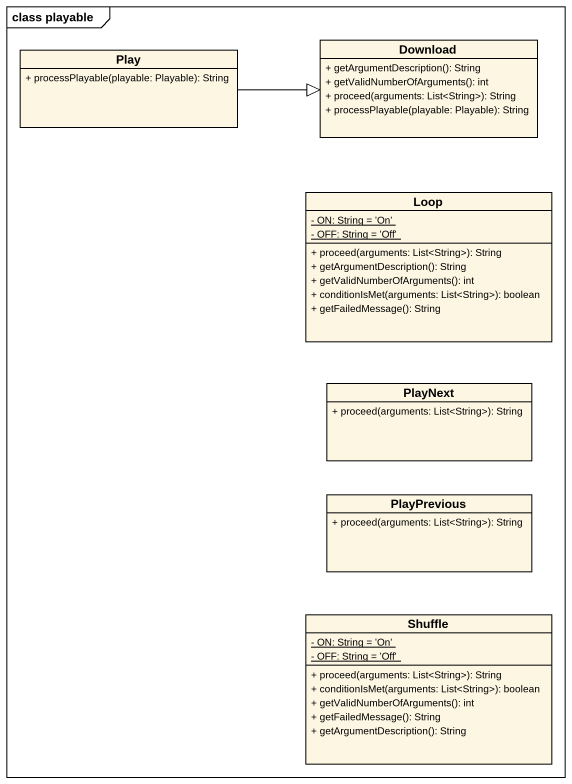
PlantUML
@startuml
mainframe class playable
hide circle
hide empty members
skinparam classAttributeIconSize 0
class Play {
  + processPlayable(playable: Playable): String
}
class Download {
  + getArgumentDescription(): String
  + getValidNumberOfArguments(): int
  + proceed(arguments: List<String>): String
  + processPlayable(playable: Playable): String
}
class "Loop" as Loop_ {
  {static} - ON: String = 'On'
  {static} - OFF: String = 'Off'
  + proceed(arguments: List<String>): String
  + getArgumentDescription(): String
  + getValidNumberOfArguments(): int
  + conditionIsMet(arguments: List<String>): boolean
  + getFailedMessage(): String
}
class PlayNext {
  + proceed(arguments: List<String>): String
}
class PlayPrevious {
  + proceed(arguments: List<String>): String
}
class Shuffle {
  {static} - ON: String = 'On'
  {static} - OFF: String = 'Off'
  + proceed(arguments: List<String>): String
  + conditionIsMet(arguments: List<String>): boolean
  + getValidNumberOfArguments(): int
  + getFailedMessage(): String
  + getArgumentDescription(): String
}
Play -right-|> Download
@enduml
